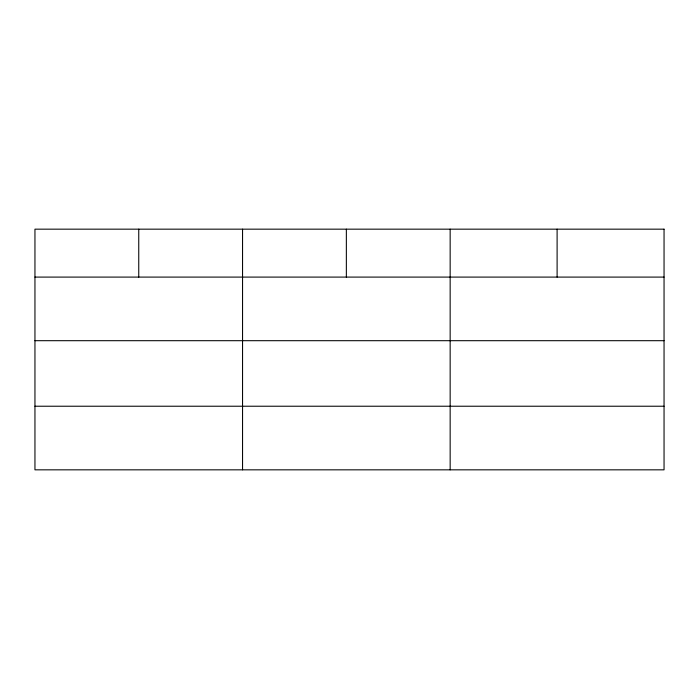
<?xml version="1.0" encoding="UTF-8"?>
<svg xmlns="http://www.w3.org/2000/svg" width="699" height="699" viewBox="0 0 699 699"><rect width="100%" height="100%" fill="white"/><g stroke="black" fill="none" stroke-linecap="round" stroke-linejoin="round"><path stroke-width="1.05" d="M34.95 277.092L664.05 277.092M34.95 340.693L664.05 340.693M34.95 406.224L664.05 406.224M557.103 229.167L557.103 277.092M450.156 229.167L450.156 469.833M346.354 229.167L346.354 277.092M242.553 229.167L242.553 469.833M138.752 229.167L138.752 277.092M664.05 229.167L34.95 229.167L34.95 469.833L664.05 469.833L664.05 229.167"/></g></svg>
